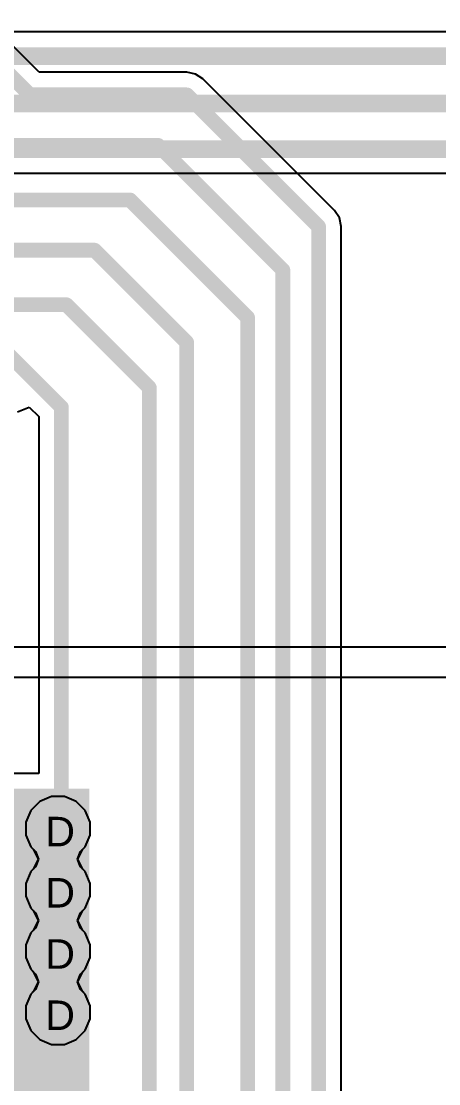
# Model space of a CAD drawing. Header units: inches. Extents: x 0 to 5401, y 0 to 5414.
# Drawn here: x 41.73 to 48.91, y 65.51 to 83.81 of the extents above; entities that cross this region are included whole.
import ezdxf

# ---------------------------------------------------------------- set-up
doc = ezdxf.new("R2010")
doc.units = ezdxf.units.IN
for name, color, linetype in [('Bottom Layer', 5, 'Continuous'), ('Bottom Solder', 6, 'Continuous'), ('Drill Drawing', 1, 'Continuous'), ('Layer 1', 16, 'Continuous'), ('Layer 2', 76, 'Continuous'), ('Top Layer', 1, 'Continuous'), ('Top Overlay', 2, 'Continuous'), ('Top Paste', 8, 'Continuous'), ('Top Solder', 216, 'Continuous'), ('Via Holes', 16, 'Continuous')]:
    doc.layers.add(name, color=color, linetype=linetype)
doc.styles.add('Arial', font='', dxfattribs={"height": 0.2})
doc.styles.get('Arial').set_extended_font_data('Arial')

# ---------------------------------------------------------------- blocks, each defined once
blk = doc.blocks.new('0630CDMCCDS_6R8MC_173')
at = {"layer": 'Top Layer'}
for points in [[(-4.19999795, 1.75000031), (-1.84999757, 1.75000031), (-1.84999757, -1.75000031), (-4.19999795, -1.75000031)], [(1.85000265, 1.75000031), (4.20000303, 1.75000031), (4.20000303, -1.75000031), (1.85000265, -1.75000031)]]:
    blk.add_hatch(color=1, dxfattribs=at).paths.add_polyline_path(points)
at = {"layer": 'Top Paste'}
for points in [[(-4.19999795, 1.75000031), (-1.84999757, 1.75000031), (-1.84999757, -1.75000031), (-4.19999795, -1.75000031)], [(1.85000265, 1.75000031), (4.20000303, 1.75000031), (4.20000303, -1.75000031), (1.85000265, -1.75000031)]]:
    blk.add_hatch(color=8, dxfattribs=at).paths.add_polyline_path(points)
at = {"layer": 'Top Solder'}
for points in [[(-4.30159795, 1.85160031), (-1.74839757, 1.85160031), (-1.74839757, -1.85160031), (-4.30159795, -1.85160031)], [(1.74840265, 1.85160031), (4.30160303, 1.85160031), (4.30160303, -1.85160031), (1.74840265, -1.85160031)]]:
    blk.add_hatch(color=216, dxfattribs=at).paths.add_polyline_path(points)
at = {"layer": 'Top Overlay'}
for points in [[(-3.70839746, 3.299968, 0.127, 0.127, 0), (3.70840254, 3.299968, 0.127, 0.127, 0)], [(-3.70839746, 3.299968, 0.127, 0.127, 0), (-3.70839746, 1.9304, 0.127, 0.127, 0)], [(3.70840254, 3.299968, 0.127, 0.127, 0), (3.70840254, 1.9304, 0.127, 0.127, 0)], [(-3.70839746, -1.9304, 0.127, 0.127, 0), (-3.70839746, -3.299968, 0.127, 0.127, 0)], [(3.70840254, -1.9304, 0.127, 0.127, 0), (3.70840254, -3.299968, 0.127, 0.127, 0)], [(-3.70839746, -3.299968, 0.127, 0.127, 0), (3.70840254, -3.299968, 0.127, 0.127, 0)]]:
    blk.add_lwpolyline(points, format="xyseb", dxfattribs=at)
for points in [[(-3.740147459999999, 3.299968, 0.0635, 0.0635, 1), (-3.676647459999999, 3.299968, 0.0635, 0.0635, 1)], [(-3.740147459999999, 3.299968, 0.0635, 0.0635, 1), (-3.676647459999999, 3.299968, 0.0635, 0.0635, 1)], [(3.67665254, 3.299968, 0.0635, 0.0635, 1), (3.74015254, 3.299968, 0.0635, 0.0635, 1)], [(3.67665254, 3.299968, 0.0635, 0.0635, 1), (3.74015254, 3.299968, 0.0635, 0.0635, 1)], [(-3.740147459999999, 1.9304, 0.0635, 0.0635, 1), (-3.676647459999999, 1.9304, 0.0635, 0.0635, 1)], [(3.67665254, 1.9304, 0.0635, 0.0635, 1), (3.74015254, 1.9304, 0.0635, 0.0635, 1)], [(-3.740147459999999, -1.9304, 0.0635, 0.0635, 1), (-3.676647459999999, -1.9304, 0.0635, 0.0635, 1)], [(3.67665254, -1.9304, 0.0635, 0.0635, 1), (3.74015254, -1.9304, 0.0635, 0.0635, 1)], [(-3.740147459999999, -3.299968, 0.0635, 0.0635, 1), (-3.676647459999999, -3.299968, 0.0635, 0.0635, 1)], [(-3.740147459999999, -3.299968, 0.0635, 0.0635, 1), (-3.676647459999999, -3.299968, 0.0635, 0.0635, 1)], [(3.67665254, -3.299968, 0.0635, 0.0635, 1), (3.74015254, -3.299968, 0.0635, 0.0635, 1)], [(3.67665254, -3.299968, 0.0635, 0.0635, 1), (3.74015254, -3.299968, 0.0635, 0.0635, 1)]]:
    blk.add_lwpolyline(points, format="xyseb", close=True, dxfattribs=at)

msp = doc.modelspace()

# ---------------------------------------------------------------- hatches: boundary and pattern name
at = {"layer": 'Bottom Layer'}
h = msp.add_hatch(color=5, dxfattribs=at)
edge = h.paths.add_edge_path()
edge.add_arc((42.35919646, 69.90459476), 0.2999994, 0, 360)
h = msp.add_hatch(color=5, dxfattribs=at)
edge = h.paths.add_edge_path()
edge.add_arc((42.35919646, 68.85049475999999), 0.2999994, 0, 360)
h = msp.add_hatch(color=5, dxfattribs=at)
edge = h.paths.add_edge_path()
edge.add_arc((42.35919646, 67.79639475999998), 0.2999994, 0, 360)
h = msp.add_hatch(color=5, dxfattribs=at)
edge = h.paths.add_edge_path()
edge.add_arc((42.35919646, 66.74229476), 0.2999994, 0, 360)
at = {"layer": 'Bottom Solder'}
h = msp.add_hatch(color=6, dxfattribs=at)
edge = h.paths.add_edge_path()
edge.add_arc((42.35919646, 69.90459476), 0.4015993999999999, 0, 360)
h = msp.add_hatch(color=6, dxfattribs=at)
edge = h.paths.add_edge_path()
edge.add_arc((42.35919646, 68.85049475999999), 0.4015993999999999, 0, 360)
h = msp.add_hatch(color=6, dxfattribs=at)
edge = h.paths.add_edge_path()
edge.add_arc((42.35919646, 67.79639475999998), 0.4015993999999999, 0, 360)
h = msp.add_hatch(color=6, dxfattribs=at)
edge = h.paths.add_edge_path()
edge.add_arc((42.35919646, 66.74229476), 0.4015993999999999, 0, 360)
at = {"layer": 'Layer 1'}
h = msp.add_hatch(color=16, dxfattribs=at)
edge = h.paths.add_edge_path()
edge.add_arc((42.35919646, 69.90459476), 0.2999994, 0, 360)
h = msp.add_hatch(color=16, dxfattribs=at)
edge = h.paths.add_edge_path()
edge.add_arc((42.35919646, 68.85049475999999), 0.2999994, 0, 360)
h = msp.add_hatch(color=16, dxfattribs=at)
edge = h.paths.add_edge_path()
edge.add_arc((42.35919646, 67.79639475999998), 0.2999994, 0, 360)
h = msp.add_hatch(color=16, dxfattribs=at)
edge = h.paths.add_edge_path()
edge.add_arc((42.35919646, 66.74229476), 0.2999994, 0, 360)
at = {"layer": 'Layer 2'}
h = msp.add_hatch(color=76, dxfattribs=at)
edge = h.paths.add_edge_path()
edge.add_arc((42.35919646, 69.90459476), 0.2999994, 0, 360)
h = msp.add_hatch(color=76, dxfattribs=at)
edge = h.paths.add_edge_path()
edge.add_arc((42.35919646, 68.85049475999999), 0.2999994, 0, 360)
h = msp.add_hatch(color=76, dxfattribs=at)
edge = h.paths.add_edge_path()
edge.add_arc((42.35919646, 67.79639475999998), 0.2999994, 0, 360)
h = msp.add_hatch(color=76, dxfattribs=at)
edge = h.paths.add_edge_path()
edge.add_arc((42.35919646, 66.74229476), 0.2999994, 0, 360)
at = {"layer": 'Top Layer'}
for points in [[(32.63901269999999, 66.33821123999999), (42.9006127, 66.33821123999999), (42.9006127, 70.59341228), (32.63901269999999, 70.59341228)], [(36.73696742, 63.39651277999999), (42.9006127, 63.39651277999999), (42.9006127, 70.59340974), (36.73696742, 70.59340974)]]:
    msp.add_hatch(color=1, dxfattribs=at).paths.add_polyline_path(points)
h = msp.add_hatch(color=1, dxfattribs=at)
edge = h.paths.add_edge_path()
edge.add_arc((42.35919646, 69.90459476), 0.2999994, 0, 360)
h = msp.add_hatch(color=1, dxfattribs=at)
edge = h.paths.add_edge_path()
edge.add_arc((42.35919646, 68.85049475999999), 0.2999994, 0, 360)
h = msp.add_hatch(color=1, dxfattribs=at)
edge = h.paths.add_edge_path()
edge.add_arc((42.35919646, 67.79639475999998), 0.2999994, 0, 360)
h = msp.add_hatch(color=1, dxfattribs=at)
edge = h.paths.add_edge_path()
edge.add_arc((42.35919646, 66.74229476), 0.2999994, 0, 360)
at = {"layer": 'Top Solder'}
h = msp.add_hatch(color=216, dxfattribs=at)
edge = h.paths.add_edge_path()
edge.add_arc((42.35919646, 69.90459476), 0.4015993999999999, 0, 360)
h = msp.add_hatch(color=216, dxfattribs=at)
edge = h.paths.add_edge_path()
edge.add_arc((42.35919646, 68.85049475999999), 0.4015993999999999, 0, 360)
h = msp.add_hatch(color=216, dxfattribs=at)
edge = h.paths.add_edge_path()
edge.add_arc((42.35919646, 67.79639475999998), 0.4015993999999999, 0, 360)
h = msp.add_hatch(color=216, dxfattribs=at)
edge = h.paths.add_edge_path()
edge.add_arc((42.35919646, 66.74229476), 0.4015993999999999, 0, 360)
at = {"layer": 'Via Holes'}
h = msp.add_hatch(color=7, dxfattribs=at)
edge = h.paths.add_edge_path()
edge.add_arc((42.35919646, 69.90459476), 0.1499997, 0, 360)
h = msp.add_hatch(color=7, dxfattribs=at)
edge = h.paths.add_edge_path()
edge.add_arc((42.35919646, 68.85049475999999), 0.1499997, 0, 360)
h = msp.add_hatch(color=7, dxfattribs=at)
edge = h.paths.add_edge_path()
edge.add_arc((42.35919646, 67.79639475999998), 0.1499997, 0, 360)
h = msp.add_hatch(color=7, dxfattribs=at)
edge = h.paths.add_edge_path()
edge.add_arc((42.35919646, 66.74229476), 0.1499997, 0, 360)

# ---------------------------------------------------------------- linework, layer by layer
at = {"layer": 'Bottom Layer'}
for p, q in [((66.86211671999999, 83.62131357999999), (40.04555872, 83.62131357999999)), ((30.22396292, 81.1881155), (67.92964316, 81.1881155)), ((42.24899856, 70.45859415999999), (42.045382, 70.37425345999999)), ((42.46939436, 70.45859415999999), (42.24899856, 70.45859415999999)), ((42.67301092, 70.37425345999999), (42.46939436, 70.45859415999999)), ((42.045382, 70.37425345999999), (41.88953776, 70.21840922)), ((42.82885516, 70.21840922), (42.67301092, 70.37425345999999)), ((41.88953776, 70.21840922), (41.80519706, 70.01479266)), ((42.91319586, 70.01479266), (42.82885516, 70.21840922)), ((41.80519706, 70.01479266), (41.80519706, 69.79439686)), ((42.91319586, 69.79439686), (42.91319586, 70.01479266)), ((41.80519706, 69.79439686), (41.88953776, 69.59078029999999)), ((42.82885516, 69.59078029999999), (42.91319586, 69.79439686)), ((41.88953776, 69.59078029999999), (41.97102096, 69.5092971)), ((42.74737196, 69.5092971), (42.82885516, 69.59078029999999)), ((41.97102096, 69.5092971), (42.02281663999999, 69.37754475999999)), ((42.02281663999999, 69.37754475999999), (41.97102096, 69.24579241999999)), ((42.69557628, 69.37754475999999), (42.74737196, 69.5092971)), ((42.74737196, 69.24579241999999), (42.69557628, 69.37754475999999)), ((41.88953776, 69.16430921999999), (41.80519706, 68.96069265999999)), ((41.97102096, 69.24579241999999), (41.88953776, 69.16430921999999)), ((42.82885516, 69.16430921999999), (42.74737196, 69.24579241999999)), ((42.91319586, 68.96069265999999), (42.82885516, 69.16430921999999)), ((41.80519706, 68.96069265999999), (41.80519706, 68.74029686)), ((42.91319586, 68.74029686), (42.91319586, 68.96069265999999)), ((41.80519706, 68.74029686), (41.88953776, 68.53668029999999)), ((42.82885516, 68.53668029999999), (42.91319586, 68.74029686)), ((41.88953776, 68.53668029999999), (41.97102096, 68.45519709999999)), ((41.97102096, 68.45519709999999), (42.02281663999999, 68.32344475999999)), ((42.69557628, 68.32344475999999), (42.74737196, 68.45519709999999)), ((42.74737196, 68.45519709999999), (42.82885516, 68.53668029999999)), ((42.02281663999999, 68.32344475999999), (41.97102096, 68.19169242)), ((42.74737196, 68.19169242), (42.69557628, 68.32344475999999)), ((41.88953776, 68.11020921999999), (41.80519706, 67.90659266)), ((41.97102096, 68.19169242), (41.88953776, 68.11020921999999)), ((42.82885516, 68.11020921999999), (42.74737196, 68.19169242)), ((42.91319586, 67.90659266), (42.82885516, 68.11020921999999)), ((41.80519706, 67.90659266), (41.80519706, 67.68619686)), ((42.91319586, 67.68619686), (42.91319586, 67.90659266)), ((41.80519706, 67.68619686), (41.88953776, 67.4825803)), ((42.82885516, 67.4825803), (42.91319586, 67.68619686)), ((41.88953776, 67.4825803), (41.97102096, 67.40109709999999)), ((41.97102096, 67.40109709999999), (42.02281663999999, 67.26934476)), ((42.69557628, 67.26934476), (42.74737196, 67.40109709999999)), ((42.74737196, 67.40109709999999), (42.82885516, 67.4825803)), ((41.97102096, 67.13759242), (41.88953776, 67.05610922)), ((42.02281663999999, 67.26934476), (41.97102096, 67.13759242)), ((42.74737196, 67.13759242), (42.69557628, 67.26934476)), ((42.82885516, 67.05610922), (42.74737196, 67.13759242)), ((41.88953776, 67.05610922), (41.80519706, 66.85249266)), ((42.91319586, 66.85249266), (42.82885516, 67.05610922)), ((41.80519706, 66.85249266), (41.80519706, 66.63209685999999)), ((42.91319586, 66.63209685999999), (42.91319586, 66.85249266)), ((41.80519706, 66.63209685999999), (41.88953776, 66.4284803)), ((42.82885516, 66.4284803), (42.91319586, 66.63209685999999)), ((41.88953776, 66.4284803), (42.045382, 66.27263606)), ((42.67301092, 66.27263606), (42.82885516, 66.4284803)), ((42.045382, 66.27263606), (42.24899856, 66.18829536)), ((42.46939436, 66.18829536), (42.67301092, 66.27263606)), ((42.24899856, 66.18829536), (42.46939436, 66.18829536))]:
    msp.add_line(p, q, dxfattribs=at)
for points in [[(29.20066042, 83.20695067999999, 0.3048, 0.3048, 0), (67.03375214, 83.20695067999999, 0.3048, 0.3048, 0)], [(29.6325671, 82.39066072, 0.3048, 0.3048, 0), (67.47616426, 82.39066072, 0.3048, 0.3048, 0)], [(30.0523275, 81.6024784, 0.3048, 0.3048, 0), (68.02701914, 81.6024784, 0.3048, 0.3048, 0)]]:
    msp.add_lwpolyline(points, format="xyseb", dxfattribs=at)
at = {"layer": 'Layer 1'}
for p, q in [((42.24899856, 70.45859415999999), (42.045382, 70.37425345999999)), ((42.46939436, 70.45859415999999), (42.24899856, 70.45859415999999)), ((42.67301092, 70.37425345999999), (42.46939436, 70.45859415999999)), ((42.045382, 70.37425345999999), (41.88953776, 70.21840922)), ((42.82885516, 70.21840922), (42.67301092, 70.37425345999999)), ((41.88953776, 70.21840922), (41.80519706, 70.01479266)), ((42.91319586, 70.01479266), (42.82885516, 70.21840922)), ((41.80519706, 70.01479266), (41.80519706, 69.79439686)), ((42.91319586, 69.79439686), (42.91319586, 70.01479266)), ((41.80519706, 69.79439686), (41.88953776, 69.59078029999999)), ((42.82885516, 69.59078029999999), (42.91319586, 69.79439686)), ((41.88953776, 69.59078029999999), (41.93683764, 69.54348042)), ((41.93683764, 69.54348042), (42.01748772, 69.37754475999999)), ((42.7009052, 69.37754475999999), (42.78155528, 69.54348042)), ((42.78155528, 69.54348042), (42.82885516, 69.59078029999999)), ((42.01748772, 69.37754475999999), (41.93683764, 69.2116091)), ((42.78155528, 69.2116091), (42.7009052, 69.37754475999999)), ((41.88953776, 69.16430921999999), (41.80519706, 68.96069265999999)), ((41.93683764, 69.2116091), (41.88953776, 69.16430921999999)), ((42.82885516, 69.16430921999999), (42.78155528, 69.2116091)), ((42.91319586, 68.96069265999999), (42.82885516, 69.16430921999999)), ((41.80519706, 68.96069265999999), (41.80519706, 68.74029686)), ((42.91319586, 68.74029686), (42.91319586, 68.96069265999999)), ((41.80519706, 68.74029686), (41.88953776, 68.53668029999999)), ((42.82885516, 68.53668029999999), (42.91319586, 68.74029686)), ((41.88953776, 68.53668029999999), (41.93683764, 68.48938042)), ((41.93683764, 68.48938042), (42.01748772, 68.32344475999999)), ((42.7009052, 68.32344475999999), (42.78155528, 68.48938042)), ((42.78155528, 68.48938042), (42.82885516, 68.53668029999999)), ((42.01748772, 68.32344475999999), (41.93683764, 68.1575091)), ((42.78155528, 68.1575091), (42.7009052, 68.32344475999999)), ((41.88953776, 68.11020921999999), (41.80519706, 67.90659266)), ((41.93683764, 68.1575091), (41.88953776, 68.11020921999999)), ((42.82885516, 68.11020921999999), (42.78155528, 68.1575091)), ((42.91319586, 67.90659266), (42.82885516, 68.11020921999999)), ((41.80519706, 67.90659266), (41.80519706, 67.68619686)), ((42.91319586, 67.68619686), (42.91319586, 67.90659266)), ((41.80519706, 67.68619686), (41.88953776, 67.4825803)), ((42.82885516, 67.4825803), (42.91319586, 67.68619686)), ((41.88953776, 67.4825803), (41.93683764, 67.43528042)), ((41.93683764, 67.43528042), (42.01748772, 67.26934476)), ((42.7009052, 67.26934476), (42.78155528, 67.43528042)), ((42.78155528, 67.43528042), (42.82885516, 67.4825803)), ((42.01748772, 67.26934476), (41.93683764, 67.1034091)), ((42.78155528, 67.1034091), (42.7009052, 67.26934476)), ((41.88953776, 67.05610922), (41.80519706, 66.85249266)), ((41.93683764, 67.1034091), (41.88953776, 67.05610922)), ((42.82885516, 67.05610922), (42.78155528, 67.1034091)), ((42.91319586, 66.85249266), (42.82885516, 67.05610922)), ((41.80519706, 66.85249266), (41.80519706, 66.63209685999999)), ((42.91319586, 66.63209685999999), (42.91319586, 66.85249266)), ((41.80519706, 66.63209685999999), (41.88953776, 66.4284803)), ((42.82885516, 66.4284803), (42.91319586, 66.63209685999999)), ((41.88953776, 66.4284803), (42.045382, 66.27263606)), ((42.67301092, 66.27263606), (42.82885516, 66.4284803)), ((42.045382, 66.27263606), (42.24899856, 66.18829536)), ((42.46939436, 66.18829536), (42.67301092, 66.27263606)), ((42.24899856, 66.18829536), (42.46939436, 66.18829536))]:
    msp.add_line(p, q, dxfattribs=at)
at = {"layer": 'Layer 2'}
for p, q in [((51.37426098, 73.02836296), (40.78334236, 73.02836296)), ((40.78332203999999, 72.51041124), (51.8922127, 72.51041124))]:
    msp.add_line(p, q, dxfattribs=at)
at = {"layer": 'Top Layer'}
for p, q in [((42.0345362, 82.92651182), (41.15547776, 83.80557026)), ((44.57704318, 82.92651182), (42.0345362, 82.92651182)), ((44.72570175999999, 82.89694114), (44.57704318, 82.92651182)), ((44.85172894, 82.81273251999998), (44.72570175999999, 82.89694114)), ((47.11983718, 80.54462681999999), (44.85172894, 82.81273251999998)), ((47.2040458, 80.41859964), (47.11983718, 80.54462681999999)), ((47.23361648, 80.26993852), (47.2040458, 80.41859964)), ((47.23361648, 61.22426160000001), (47.23361648, 80.26993852)), ((41.66098856, 77.07889334), (41.86418856, 77.16306386)), ((41.86418856, 77.16306386), (42.02954764, 76.99770477999999)), ((42.02954764, 76.99770477999999), (42.02954764, 70.85238814)), ((42.02954764, 70.85238814), (32.63901269999999, 70.85238814))]:
    msp.add_line(p, q, dxfattribs=at)
for points in [[(40.7670127, 83.64466379999999, 0.254, 0.254, 0), (41.87362974, 82.53804676, 0.254, 0.254, 0)], [(41.87362974, 82.53804676, 0.254, 0.254, 0), (44.57704318, 82.53804676, 0.254, 0.254, 0)], [(44.57704318, 82.53804676, 0.254, 0.254, 0), (46.84515142, 80.26993852, 0.254, 0.254, 0)], [(40.19736182, 81.66784276, 0.254, 0.254, 0), (44.08456766, 81.66784276, 0.254, 0.254, 0)], [(44.08456766, 81.66784276, 0.254, 0.254, 0), (46.22988214, 79.52252828, 0.254, 0.254, 0)], [(38.44669222, 80.72804276, 0.254, 0.254, 0), (43.59975278, 80.72804276, 0.254, 0.254, 0)], [(43.59975278, 80.72804276, 0.254, 0.254, 0), (45.62202966, 78.70576588, 0.254, 0.254, 0)], [(46.84515142, 48.63609272, 0.254, 0.254, 0), (46.84515142, 80.26993852, 0.254, 0.254, 0)], [(16.95655994, 79.86444276, 0.254, 0.254, 0), (42.98658662, 79.86444276, 0.254, 0.254, 0)], [(42.98658662, 79.86444276, 0.254, 0.254, 0), (44.57435078, 78.2766786, 0.254, 0.254, 0)], [(46.22988214, 48.38123928, 0.254, 0.254, 0), (46.22988214, 79.52252828, 0.254, 0.254, 0)], [(15.98902822, 78.92464276, 0.254, 0.254, 0), (42.50268613999999, 78.92464276, 0.254, 0.254, 0)], [(42.50268613999999, 78.92464276, 0.254, 0.254, 0), (43.93106022, 77.49626868, 0.254, 0.254, 0)], [(45.62202966, 48.12945924, 0.254, 0.254, 0), (45.62202966, 78.70576588, 0.254, 0.254, 0)], [(41.3258127, 78.25081123999999, 0.254, 0.254, 0), (42.4180127, 77.15861123999998, 0.254, 0.254, 0)], [(44.57435078, 47.11065508, 0.254, 0.254, 0), (44.57435078, 78.2766786, 0.254, 0.254, 0)], [(43.93106022, 46.84419384, 0.254, 0.254, 0), (43.93106022, 77.49626868, 0.254, 0.254, 0)], [(42.4180127, 69.67116876, 0.254, 0.254, 0), (42.4180127, 77.15861123999998, 0.254, 0.254, 0)], [(42.4180127, 69.67116876, 0.254, 0.254, 0), (42.64401174, 69.44516972, 0.254, 0.254, 0)]]:
    msp.add_lwpolyline(points, format="xyseb", dxfattribs=at)
for points in [[(41.81012973999999, 82.53804676, 0.127, 0.127, 1), (41.93712974, 82.53804676, 0.127, 0.127, 1)], [(41.81012973999999, 82.53804676, 0.127, 0.127, 1), (41.93712974, 82.53804676, 0.127, 0.127, 1)], [(44.51354318, 82.53804676, 0.127, 0.127, 1), (44.64054317999999, 82.53804676, 0.127, 0.127, 1)], [(44.51354318, 82.53804676, 0.127, 0.127, 1), (44.64054317999999, 82.53804676, 0.127, 0.127, 1)], [(44.02106766, 81.66784276, 0.127, 0.127, 1), (44.14806766, 81.66784276, 0.127, 0.127, 1)], [(44.02106766, 81.66784276, 0.127, 0.127, 1), (44.14806766, 81.66784276, 0.127, 0.127, 1)], [(43.53625278, 80.72804276, 0.127, 0.127, 1), (43.66325278, 80.72804276, 0.127, 0.127, 1)], [(43.53625278, 80.72804276, 0.127, 0.127, 1), (43.66325278, 80.72804276, 0.127, 0.127, 1)], [(46.78165142, 80.26993852, 0.127, 0.127, 1), (46.90865142, 80.26993852, 0.127, 0.127, 1)], [(46.78165142, 80.26993852, 0.127, 0.127, 1), (46.90865142, 80.26993852, 0.127, 0.127, 1)], [(42.92308662, 79.86444276, 0.127, 0.127, 1), (43.05008661999999, 79.86444276, 0.127, 0.127, 1)], [(42.92308662, 79.86444276, 0.127, 0.127, 1), (43.05008661999999, 79.86444276, 0.127, 0.127, 1)], [(46.16638214, 79.52252828, 0.127, 0.127, 1), (46.29338214, 79.52252828, 0.127, 0.127, 1)], [(46.16638214, 79.52252828, 0.127, 0.127, 1), (46.29338214, 79.52252828, 0.127, 0.127, 1)], [(42.43918614, 78.92464276, 0.127, 0.127, 1), (42.56618614, 78.92464276, 0.127, 0.127, 1)], [(42.43918614, 78.92464276, 0.127, 0.127, 1), (42.56618614, 78.92464276, 0.127, 0.127, 1)], [(45.55852966, 78.70576588, 0.127, 0.127, 1), (45.68552965999999, 78.70576588, 0.127, 0.127, 1)], [(45.55852966, 78.70576588, 0.127, 0.127, 1), (45.68552965999999, 78.70576588, 0.127, 0.127, 1)], [(44.51085077999999, 78.2766786, 0.127, 0.127, 1), (44.63785078, 78.2766786, 0.127, 0.127, 1)], [(44.51085077999999, 78.2766786, 0.127, 0.127, 1), (44.63785078, 78.2766786, 0.127, 0.127, 1)], [(43.86756021999999, 77.49626868, 0.127, 0.127, 1), (43.99456022, 77.49626868, 0.127, 0.127, 1)], [(43.86756021999999, 77.49626868, 0.127, 0.127, 1), (43.99456022, 77.49626868, 0.127, 0.127, 1)], [(42.3545127, 77.15861123999998, 0.127, 0.127, 1), (42.4815127, 77.15861123999998, 0.127, 0.127, 1)], [(42.3545127, 77.15861123999998, 0.127, 0.127, 1), (42.4815127, 77.15861123999998, 0.127, 0.127, 1)], [(42.3545127, 69.67116876, 0.127, 0.127, 1), (42.4815127, 69.67116876, 0.127, 0.127, 1)], [(42.3545127, 69.67116876, 0.127, 0.127, 1), (42.4815127, 69.67116876, 0.127, 0.127, 1)], [(42.58051173999999, 69.44516972, 0.127, 0.127, 1), (42.70751174, 69.44516972, 0.127, 0.127, 1)]]:
    msp.add_lwpolyline(points, format="xyseb", close=True, dxfattribs=at)

# ---------------------------------------------------------------- block references
at = {"rotation": 90}
msp.add_blockref('0630CDMCCDS_6R8MC_173', (39.9796127, 61.54651139999999), dxfattribs=at)

# ---------------------------------------------------------------- texts
at = {"layer": 'Drill Drawing', "style": 'Arial'}
for p in [(42.13911816, 69.59987858), (42.13911816, 68.54577857999999), (42.13911816, 67.49167858), (42.13911816, 66.43757858)]:
    msp.add_text('D', height=0.508, dxfattribs=at).set_placement(p)

doc.saveas('drawing.dxf')
